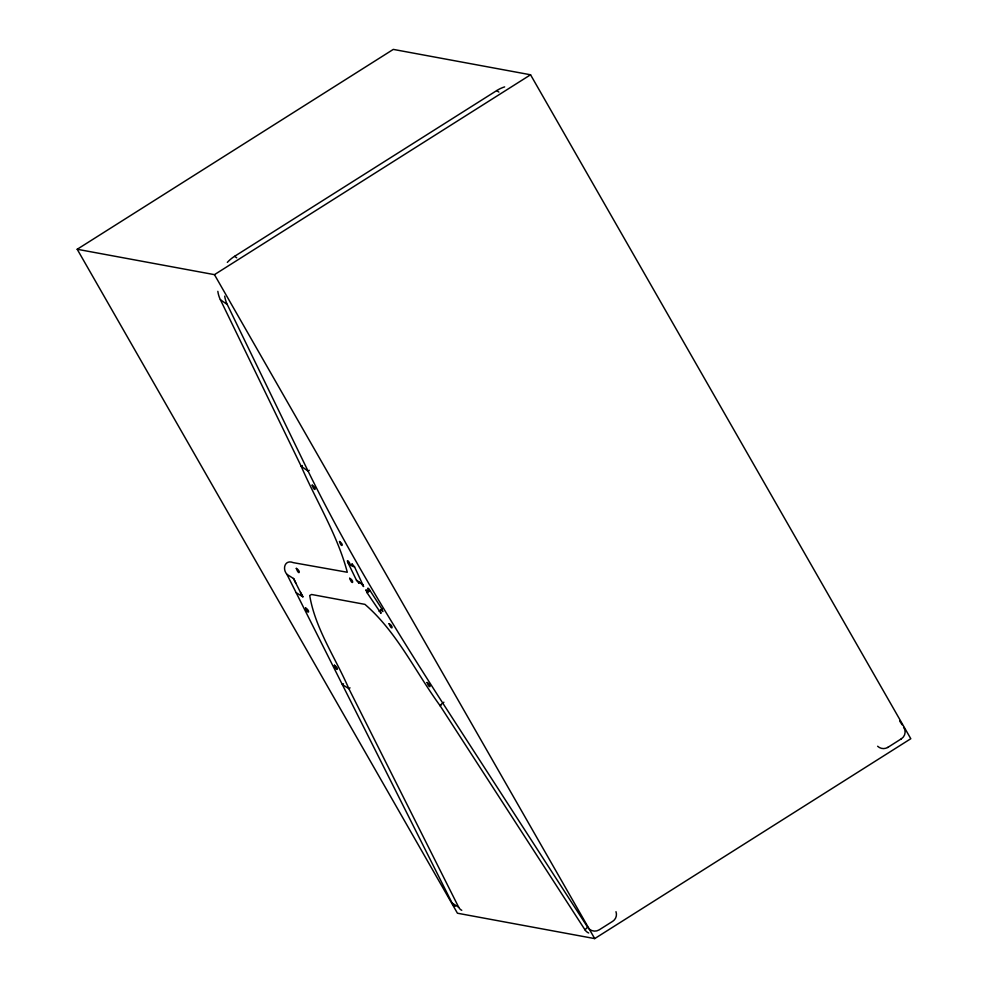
<?xml version="1.0" encoding="UTF-8"?>
<svg xmlns="http://www.w3.org/2000/svg" width="988" height="988" viewBox="0 0 988 988"><rect width="100%" height="100%" fill="white"/><g stroke="black" fill="none" stroke-linecap="round" stroke-linejoin="round"><path stroke-width="1.48" d="M442.525 703.147L443.884 702.233M380.01 610.522L381.035 613.35L366.956 592.578C373.563 590.713 364.757 584.834 368.734 590.836M379.12 611.399L381.8 608.781L369.636 589.972M588.7 933.005A8.41 8.2 45.6 0 1 584.982 929.819L440.018 705.593L442.698 702.987C394.348 627.788 347.418 551.428 308.058 471.066L227.24 304.489A32.703 28.356 -55.1 0 1 224.708 296.153M461.767 910.294A8.41 7.472 -57.9 0 1 458.667 907.206L348.826 688.624C335.611 657.996 315.221 628.689 309.713 595.505L311.553 594.48L364.918 604.36C396.756 631.665 415.479 671.951 440.018 705.593L440.191 705.432M584.982 929.819L587.65 927.213A8.41 8.2 45.6 0 0 599.148 929.881L612.708 921.31A8.41 8.2 45.6 0 0 615.981 911.689M903.588 727.501L903.761 727.341A8.41 8.2 45.6 0 1 901.389 738.777L901.217 738.95M887.656 747.508L901.389 738.777M77.2 249.272L393.298 49.4L530.556 74.779L910.8 738.728L594.702 938.6L457.444 913.221L77.2 249.272L214.458 274.652L530.556 74.779M227.326 262.376A32.703 28.356 -55.1 0 1 234.588 256.324L496.729 90.575A32.703 28.356 -55.1 0 1 504.646 86.895M302.377 465.509L301.179 466.262C316.432 501.422 337.55 535.163 347.294 572.25L293.325 562.654C284.902 559.183 282.012 568.816 286.94 574.361L452.134 903.118A8.41 7.472 -57.9 0 0 455.246 906.206M309.256 470.313L308.058 471.066L301.179 466.262L220.361 299.685A32.703 28.356 -55.1 0 1 217.829 291.349M343.491 683.782L342.305 684.536L348.826 688.624L350.024 687.87M440.018 705.593L441.216 704.852M296.165 592.701L303.044 596.863L300.463 592.257M295.77 583.031L293.819 578.721L286.94 574.361M302.686 596.789L293.473 578.449M452.134 903.118L458.667 907.206M496.729 90.575L498.878 92.082M234.588 256.324L236.737 257.831M220.361 299.685L227.24 304.489M349.974 563.716C345.924 556.17 346.059 564.877 354.569 566.914L363.621 586.539L361.015 583.352M347.69 562.11L356.433 580.154L363.312 584.945M380.899 609.658L382.875 611.572L381.763 608.744M367.845 591.713L365.881 589.799L366.98 592.602M899.648 720.968L902.118 724.784M442.698 702.987L587.65 927.213M214.458 274.652L594.702 938.6M354.569 566.914L351.963 563.728L352.271 565.321M356.433 580.154L359.039 583.34L358.73 581.747M887.829 747.348A8.41 8.2 45.6 0 1 877.628 746.249M296.301 568.421C299.055 576.288 301.34 571.225 296.314 568.335M349.666 578.289C352.716 586.514 354.482 580.549 349.666 578.289M389.087 623.7C392.038 631.814 393.99 626.12 389.087 623.7M427.1 682.498C429.558 690.069 432.398 685.721 427.125 682.424M305.588 607.941C308.108 615.697 310.825 610.917 305.588 607.941M334.389 665.257C336.747 672.791 339.699 668.555 334.401 665.183M312.159 485.194C314.629 492.913 317.37 488.405 312.196 485.12M339.502 541.548C341.255 548.241 344.689 545.067 339.539 541.473"/></g></svg>
